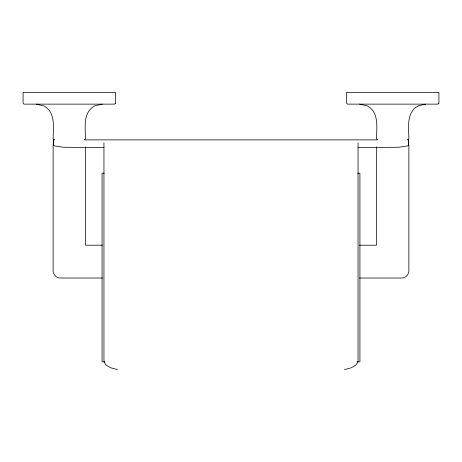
<?xml version="1.0" encoding="UTF-8"?>
<svg xmlns="http://www.w3.org/2000/svg" width="462" height="462" viewBox="0 0 462 462"><rect width="100%" height="100%" fill="white"/><g stroke="black" fill="none" stroke-linecap="round" stroke-linejoin="round"><path stroke-width="0.69" d="M408.46 140.552L408.46 139.865L407.178 139.865M408.42 145.287L408.46 139.865L408.46 144.548M84.529 139.697L85.458 138.802C85.418 127.483 82.646 112.214 94.901 105.798L102.35 104.129M407.929 139.697L408.858 138.802C408.818 127.483 406.046 112.214 418.301 105.798L425.75 104.129M358.05 147.534L398.897 147.251L407.64 145.905L408.87 144.664L408.87 268.78C409.598 273.134 406.635 277.985 401.957 278.02L359.488 278.026M344.409 369.6L351.345 367.775L356.306 364.795L358.05 361.197L358.05 142.81M54.822 139.865L53.534 139.865L53.534 144.548M84.148 139.876L377.847 139.876M104.239 173.192L102.073 173.192L102.073 361.879L104.955 361.879M357.761 173.192L359.921 173.192L359.921 361.879L357.039 361.879M102.529 245.201L85.447 245.201L85.447 146.818M359.471 245.201L376.553 245.201L376.553 146.818M102.512 278.026L60.043 278.02C55.365 277.985 52.402 273.134 53.13 268.78L53.13 144.664L54.36 145.905L63.103 147.251L103.95 147.534M359.65 104.129L367.099 105.798C379.354 112.214 376.582 127.483 376.542 138.802L377.471 139.697M36.25 104.129L43.699 105.798C55.954 112.214 53.182 127.483 53.142 138.802L54.071 139.697M117.585 369.6L110.655 367.775L105.688 364.795L103.95 361.197L103.95 142.81M115.5 103.217L114.564 104.129L24.036 104.129L23.1 103.217L23.1 92.4L115.5 92.4L115.5 103.217M438.9 103.217L437.964 104.129L347.436 104.129L346.5 103.217L346.5 92.4L438.9 92.4L438.9 103.217M53.58 145.287L53.534 139.865L53.58 145.287"/></g></svg>
